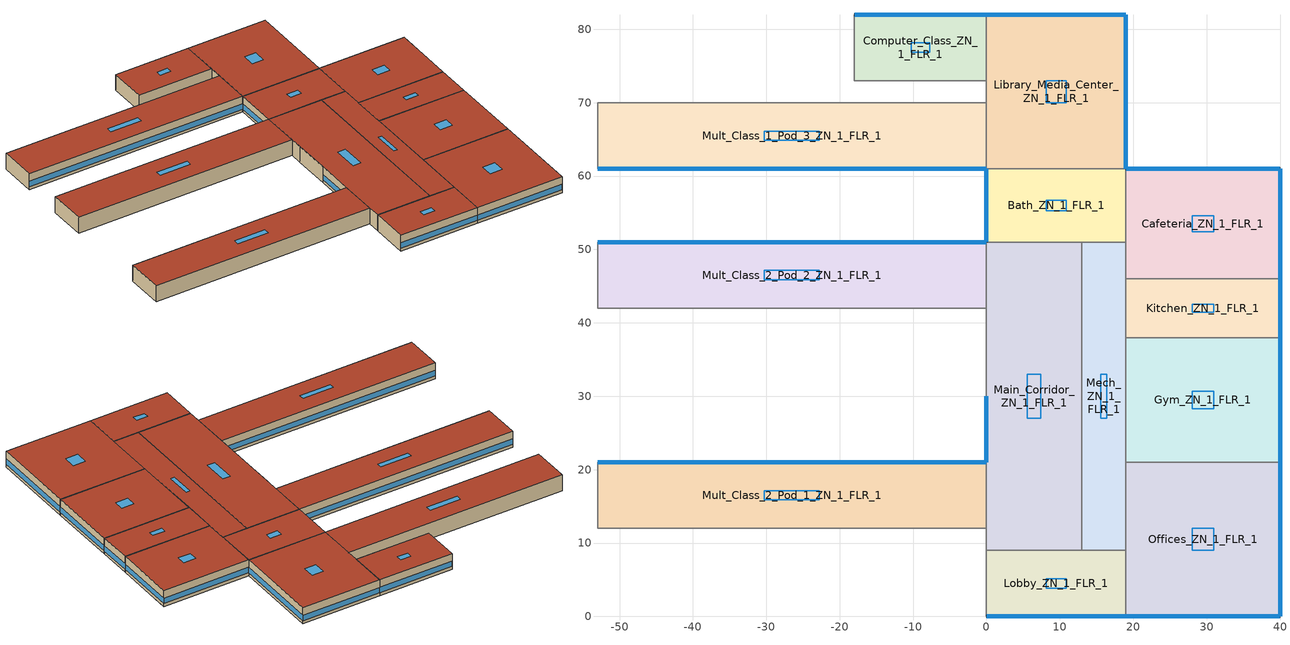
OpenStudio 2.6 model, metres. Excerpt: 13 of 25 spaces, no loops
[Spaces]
Library_Media_Center_ZN_1_FLR_1
 floor ground: 19,82 19,61 0,61 0,82 z0
 wall outside: 19,61 19,82 0,82 z0:4
 wall to Computer_Class_ZN_1_FLR_1: 0,82 0,73 z0:4
 wall to Bath_ZN_1_FLR_1: 0,61 19,61 z0:4
 wall to Mult_Class_1_Pod_3_ZN_1_FLR_1: 0,70 0,61 z0:4
 wall to Corridor_Pod_3_ZN_1_FLR_1: 0,73 0,70 z0:4
 window: 19,61.03 19,81.97 / 18.97,82 0.03,82 z0.76:2.1
 roof outside: 19,61 19,82 0,82 0,61 z4
 skylight: 10.84,70.02 10.84,72.98 8.16,72.98 8.16,70.02 z4
Main_Corridor_ZN_1_FLR_1
 floor ground: 13,51 13,9 0,9 0,51 z0
 wall outside: 0,30 0,21 z0:4
 wall to Lobby_ZN_1_FLR_1: 0,9 13,9 z0:4
 wall to Mult_Class_2_Pod_2_ZN_1_FLR_1: 0,51 0,42 z0:4
 wall to Mult_Class_2_Pod_1_ZN_1_FLR_1: 0,21 0,12 z0:4
 wall to Corridor_Pod_1_ZN_1_FLR_1: 0,12 0,9 z0:4
 wall to Bath_ZN_1_FLR_1: 13,51 0,51 z0:4
 wall to Mech_ZN_1_FLR_1: 13,9 13,51 z0:4
 wall to Corridor_Pod_2_ZN_1_FLR_1: 0,42 0,39 z0:4
 wall to Mult_Class_1_Pod_2_ZN_1_FLR_1: 0,39 0,30 z0:4
 window: 0,29.97 0,21.03 z0.76:2.1
 roof outside: 13,9 13,51 0,51 0,9 z4
 skylight: 7.42,27.03 7.42,32.97 5.58,32.97 5.58,27.03 z4
Kitchen_ZN_1_FLR_1
 floor ground: 40,46 40,38 19,38 19,46 z0
 wall outside: 40,38 40,46 z0:4
 wall to Mech_ZN_1_FLR_1: 19,46 19,38 z0:4
 wall to Cafeteria_ZN_1_FLR_1: 40,46 19,46 z0:4
 wall to Gym_ZN_1_FLR_1: 19,38 40,38 z0:4
 window: 40,38.03 40,45.97 z0.76:2.1
 roof outside: 40,38 40,46 19,46 19,38 z4
 skylight: 30.98,41.43 30.98,42.57 28.02,42.57 28.02,41.43 z4
Computer_Class_ZN_1_FLR_1
 floor ground: 0,82 0,73 -18,73 -18,82 z0
 wall outside: 0,82 -18,82 z0:4
 wall to Corridor_Pod_3_ZN_1_FLR_1: -18,73 0,73 z0:4
 wall to Mult_Class_2_Pod_3_ZN_1_FLR_1: -18,82 -18,73 z0:4
 window: -0.03,82 -17.97,82 z0.76:2.1
 roof outside: 0,73 0,82 -18,82 -18,73 z4
 skylight: -7.73,76.86 -7.73,78.14 -10.27,78.14 -10.27,76.86 z4
Mech_ZN_1_FLR_1
 floor ground: 19,51 19,9 13,9 13,51 z0
 wall to Lobby_ZN_1_FLR_1: 13,9 19,9 z0:4
 wall to Offices_ZN_1_FLR_1: 19,9 19,21 z0:4
 wall to Gym_ZN_1_FLR_1: 19,21 19,38 z0:4
 wall to Bath_ZN_1_FLR_1: 19,51 13,51 z0:4
 wall to Cafeteria_ZN_1_FLR_1: 19,46 19,51 z0:4
 roof outside: 19,9 19,51 13,51 13,9 z4
 skylight: 16.42,27.03 16.42,32.97 15.58,32.97 15.58,27.03 z4
Cafeteria_ZN_1_FLR_1
 floor ground: 40,61 40,46 19,46 19,61 z0
 wall outside: 40,46 40,61 19,61 z0:4
 wall to Bath_ZN_1_FLR_1: 19,61 19,51 z0:4
 window: 40,46.03 40,60.97 / 39.97,61 19.03,61 z0.76:2.1
 roof outside: 40,46 40,61 19,61 19,46 z4
 skylight: 30.98,52.44 30.98,54.56 28.02,54.56 28.02,52.44 z4
Mult_Class_2_Pod_2_ZN_1_FLR_1
 floor ground: 0,51 0,42 -53,42 -53,51 z0
 wall outside: 0,51 -53,51 z0:4
 wall to Corner_Class_2_Pod_2_ZN_1_FLR_1: -53,51 -53,42 z0:4
 wall to Corridor_Pod_2_ZN_1_FLR_1: -53,42 0,42 z0:4
 window: -0.03,51 -52.97,51 z0.76:2.1
 roof outside: 0,42 0,51 -53,51 -53,42 z4
 skylight: -22.75,45.86 -22.75,47.14 -30.25,47.14 -30.25,45.86 z4
Bath_ZN_1_FLR_1
 floor ground: 19,61 19,51 0,51 0,61 z0
 wall outside: 0,61 0,51 z0:4
 window: 0,60.97 0,51.03 z0.76:2.1
 roof outside: 19,51 19,61 0,61 0,51 z4
 skylight: 10.84,55.29 10.84,56.71 8.16,56.71 8.16,55.29 z4
Gym_ZN_1_FLR_1
 floor ground: 40,38 40,21 19,21 19,38 z0
 wall outside: 40,21 40,38 z0:4
 wall to Offices_ZN_1_FLR_1: 19,21 40,21 z0:4
 window: 40,21.03 40,37.97 z0.76:2.1
 roof outside: 40,21 40,38 19,38 19,21 z4
 skylight: 30.98,28.3 30.98,30.7 28.02,30.7 28.02,28.3 z4
Lobby_ZN_1_FLR_1
 floor ground: 19,9 19,0 0,0 0,9 z0
 wall outside: 0,0 19,0 z0:4
 wall to Mult_Class_1_Pod_1_ZN_1_FLR_1: 0,9 0,0 z0:4
 wall to Offices_ZN_1_FLR_1: 19,0 19,9 z0:4
 window: 0.03,0 18.97,0 z0.76:2.1
 roof outside: 19,0 19,9 0,9 0,0 z4
 skylight: 10.84,3.86 10.84,5.14 8.16,5.14 8.16,3.86 z4
Mult_Class_2_Pod_1_ZN_1_FLR_1
 floor ground: 0,21 0,12 -53,12 -53,21 z0
 wall outside: 0,21 -53,21 z0:4
 wall to Corner_Class_2_Pod_1_ZN_1_FLR_1: -53,21 -53,12 z0:4
 wall to Corridor_Pod_1_ZN_1_FLR_1: -53,12 0,12 z0:4
 window: -0.03,21 -52.97,21 z0.76:2.1
 roof outside: 0,12 0,21 -53,21 -53,12 z4
 skylight: -22.75,15.86 -22.75,17.14 -30.25,17.14 -30.25,15.86 z4
Offices_ZN_1_FLR_1
 floor ground: 40,21 40,0 19,0 19,21 z0
 wall outside: 19,0 40,0 40,21 z0:4
 window: 19.03,0 39.97,0 / 40,0.03 40,20.97 z0.76:2.1
 roof outside: 40,0 40,21 19,21 19,0 z4
 skylight: 30.98,9.02 30.98,11.98 28.02,11.98 28.02,9.02 z4
Mult_Class_1_Pod_3_ZN_1_FLR_1
 floor ground: 0,70 0,61 -53,61 -53,70 z0
 wall outside: -53,61 0,61 z0:4
 wall to Corridor_Pod_3_ZN_1_FLR_1: 0,70 -53,70 z0:4
 wall to Corner_Class_1_Pod_3_ZN_1_FLR_1: -53,70 -53,61 z0:4
 window: -52.97,61 -0.03,61 z0.76:2.1
 roof outside: 0,61 0,70 -53,70 -53,61 z4
 skylight: -22.75,64.86 -22.75,66.14 -30.25,66.14 -30.25,64.86 z4
[Schedule:Ruleset]
Name | Default Day Schedule
NECB-C-Occupancy-NECB-C-Lighting-0.5-0.0-0.67-Light Ruleset | NECB-C-Occupancy-NECB-C-Lighting-0.5-0.0-0.67-Light Default
NECB-B-Occupancy-NECB-B-Lighting-0.0-0.0-0.67-Light Ruleset | NECB-B-Occupancy-NECB-B-Lighting-0.0-0.0-0.67-Light Default
NECB-B-Electric-Equipment | NECB-B-Electric-Equipment Default
NECB-C-Lighting | NECB-C-Lighting Default
NECB-A-Occupancy | NECB-A-Occupancy Default
NECB-A-Occupancy-NECB-A-Lighting-0.3-0.1-0.67-Light Ruleset | NECB-A-Occupancy-NECB-A-Lighting-0.3-0.1-0.67-Light Default
NECB-A-Electric-Equipment | NECB-A-Electric-Equipment Default
[Schedule:Day]
Clothing Schedule Summer Clothes: 24, 0, 0.5
NECB-D-Occupancy Default|Wkdy Day: 8, 0, 0, 9, 0, 0.1, 12, 0, 0.9, 16, 0, 0.8, 17, 0, 0.5, 18, 0, 0.2, 19, 0, 0.1, 22, 0, 0.3, 23, 0, 0.1, 24, 0, 0
NECB-D-Occupancy Sat Day; NECB-D-Occupancy Sun|Hol Day; NECB-A-Occupancy Sat Day; NECB-A-Occupancy Sun|Hol Day: 24, 0, 0
NECB-D-Occupancy-NECB-D-Lighting-0.5-0.0-0.67-Default|Wkdy-Light Day: 8, 0, 0.03325, 9, 0, 0.1995, 16, 0, 0.9, 17, 0, 0.7, 19, 0, 0.3325, 22, 0, 0.4655, 23, 0, 0.1995, 24, 0, 0.03325
NECB-D-Occupancy-NECB-D-Lighting-0.5-0.0-0.67-Sat-Light Day; NECB-D-Occupancy-NECB-D-Lighting-0.5-0.0-0.67-Sun|Hol-Light Day: 24, 0, 0.03325
NECB-D-Electric-Equipment Default|Wkdy Day; NECB-D-Lighting Default|Wkdy Day: 8, 0, 0.05, 9, 0, 0.3, 16, 0, 0.9, 17, 0, 0.7, 19, 0, 0.5, 22, 0, 0.7, 23, 0, 0.3, 24, 0, 0.05
NECB-D-Electric-Equipment Sat Day; NECB-D-Electric-Equipment Sun|Hol Day; NECB-D-Lighting Sat Day; NECB-D-Lighting Sun|Hol Day: 24, 0, 0.05
NECB-D-Thermostat Setpoint-Heating Default|Wkdy Day: 7, 0, 18, 8, 0, 20, 23, 0, 22, 24, 0, 18
NECB-D-Thermostat Setpoint-Heating Sat Day; NECB-D-Thermostat Setpoint-Heating Sun|Hol Day; NECB-A-Thermostat Setpoint-Heating Sat Day; NECB-A-Thermostat Setpoint-Heating Sun|Hol Day: 24, 0, 18
NECB-D-Thermostat Setpoint-Cooling Default|Wkdy Day: 7, 0, 35, 23, 0, 24, 24, 0, 35
NECB-D-Thermostat Setpoint-Cooling Sat Day; NECB-D-Thermostat Setpoint-Cooling Sun|Hol Day; NECB-A-Thermostat Setpoint-Cooling Sat Day; NECB-A-Thermostat Setpoint-Cooling Sun|Hol Day: 24, 0, 35
NECB-C-Occupancy Default|Wkdy Day: 8, 0, 0, 9, 0, 0.1, 10, 0, 0.2, 12, 0, 0.5, 16, 0, 0.7, 17, 0, 0.8, 18, 0, 0.7, 19, 0, 0.5, 21, 0, 0.3, 24, 0, 0
NECB-C-Occupancy Sat Day: 8, 0, 0, 9, 0, 0.1, 10, 0, 0.2, 11, 0, 0.5, 12, 0, 0.6, 13, 0, 0.8, 16, 0, 0.9, 17, 0, 0.8, 18, 0, 0.7, 19, 0, 0.5, 21, 0, 0.2, 24, 0, 0
NECB-C-Occupancy Sun|Hol Day: 8, 0, 0, 9, 0, 0.1, 10, 0, 0.2, 11, 0, 0.5, 12, 0, 0.6, 13, 0, 0.8, 16, 0, 0.9, 17, 0, 0.8, 18, 0, 0.7, 19, 0, 0.5, 24, 0, 0
NECB-C-Occupancy-NECB-C-Lighting-0.5-0.0-0.67-Light Default; NECB-C-Occupancy-NECB-C-Lighting-0.5-0.0-0.67-Default|Wkdy-Light Day; NECB-C-Occupancy-NECB-C-Lighting-0.5-0.0-0.67-Sat-Light Day: 8, 0, 0.03325, 9, 0, 0.3325, 10, 0, 0.5985, 19, 0, 0.9, 20, 0, 0.399, 21, 0, 0.3325, 24, 0, 0.03325
NECB-C-Occupancy-NECB-C-Lighting-0.5-0.0-0.67-Sun|Hol-Light Day: 8, 0, 0.03325, 9, 0, 0.3325, 10, 0, 0.5985, 19, 0, 0.9, 24, 0, 0.03325
NECB-C-Electric-Equipment Default|Wkdy Day; NECB-C-Electric-Equipment Sat Day; NECB-C-Occupancy-NECB-C-Lighting-0.0-0.0-0.67-Default|Wkdy-Light Day; NECB-C-Occupancy-NECB-C-Lighting-0.0-0.0-0.67-Sat-Light Day; NECB-C-Lighting Default; NECB-C-Lighting Default|Wkdy Day; NECB-C-Lighting Sat Day: 8, 0, 0.05, 9, 0, 0.5, 19, 0, 0.9, 20, 0, 0.6, 21, 0, 0.5, 24, 0, 0.05
NECB-C-Electric-Equipment Sun|Hol Day; NECB-C-Occupancy-NECB-C-Lighting-0.0-0.0-0.67-Sun|Hol-Light Day; NECB-C-Lighting Sun|Hol Day: 8, 0, 0.05, 9, 0, 0.5, 19, 0, 0.9, 24, 0, 0.05
NECB-C-Thermostat Setpoint-Heating Default|Wkdy Day; NECB-C-Thermostat Setpoint-Heating Sat Day: 7, 0, 18, 8, 0, 20, 21, 0, 22, 24, 0, 18
NECB-C-Thermostat Setpoint-Heating Sun|Hol Day: 9, 0, 18, 10, 0, 20, 19, 0, 22, 24, 0, 18
NECB-C-Thermostat Setpoint-Cooling Default|Wkdy Day; NECB-C-Thermostat Setpoint-Cooling Sat Day: 7, 0, 35, 21, 0, 24, 24, 0, 35
NECB-C-Thermostat Setpoint-Cooling Sun|Hol Day: 7, 0, 35, 19, 0, 24, 24, 0, 35
NECB-B-Occupancy Default|Wkdy Day: 1, 0, 0.3, 2, 0, 0.1, 9, 0, 0, 10, 0, 0.1, 11, 0, 0.2, 12, 0, 0.5, 13, 0, 0.9, 14, 0, 0.8, 15, 0, 0.5, 17, 0, 0.2, 18, 0, 0.3, 19, 0, 0.6, 22, 0, 0.9, 23, 0, 0.6, 24, 0, 0.4
NECB-B-Occupancy Sat Day: 1, 0, 0.5, 2, 0, 0.3, 9, 0, 0, 10, 0, 0.1, 11, 0, 0.2, 12, 0, 0.5, 13, 0, 0.9, 14, 0, 0.8, 15, 0, 0.5, 17, 0, 0.2, 18, 0, 0.3, 19, 0, 0.6, 22, 0, 0.9, 24, 0, 0.6
NECB-B-Occupancy Sun|Hol Day: 1, 0, 0.1, 2, 0, 0.3, 10, 0, 0, 11, 0, 0.1, 12, 0, 0.4, 14, 0, 0.5, 15, 0, 0.4, 18, 0, 0.2, 19, 0, 0.5, 21, 0, 0.7, 22, 0, 0.5, 23, 0, 0.3, 24, 0, 0.1
NECB-B-Occupancy-NECB-B-Lighting-0.0-0.0-0.67-Light Default; NECB-B-Occupancy-NECB-B-Lighting-0.0-0.0-0.67-Default|Wkdy-Light Day; NECB-B-Occupancy-NECB-B-Lighting-0.0-0.0-0.67-Sat-Light Day; NECB-B-Electric-Equipment Default; NECB-B-Electric-Equipment Default|Wkdy Day; NECB-B-Electric-Equipment Sat Day: 1, 0, 0.9, 2, 0, 0.5, 9, 0, 0.1, 10, 0, 0.5, 11, 0, 0.7, 24, 0, 0.9
NECB-B-Occupancy-NECB-B-Lighting-0.0-0.0-0.67-Sun|Hol-Light Day; NECB-B-Electric-Equipment Sun|Hol Day: 2, 0, 0.5, 10, 0, 0.1, 11, 0, 0.5, 23, 0, 0.9, 24, 0, 0.5
NECB-B-Thermostat Setpoint-Heating Default|Wkdy Day; NECB-B-Thermostat Setpoint-Heating Sat Day: 2, 0, 22, 8, 0, 18, 9, 0, 20, 24, 0, 22
NECB-B-Thermostat Setpoint-Heating Sun|Hol Day: 1, 0, 18, 2, 0, 22, 9, 0, 18, 10, 0, 20, 23, 0, 22, 24, 0, 18
NECB-B-Thermostat Setpoint-Cooling Default|Wkdy Day; NECB-B-Thermostat Setpoint-Cooling Sat Day: 1, 0, 24, 8, 0, 35, 24, 0, 24
NECB-B-Thermostat Setpoint-Cooling Sun|Hol Day: 9, 0, 35, 23, 0, 24, 24, 0, 35
NECB-A-Occupancy Default; NECB-A-Occupancy Default|Wkdy Day: 7, 0, 0, 8, 0, 0.1, 9, 0, 0.7, 12, 0, 0.9, 14, 0, 0.5, 17, 0, 0.9, 18, 0, 0.7, 19, 0, 0.3, 23, 0, 0.1, 24, 0, 0
NECB-A-Occupancy-NECB-A-Lighting-0.3-0.1-0.67-Light Default; NECB-A-Occupancy-NECB-A-Lighting-0.3-0.1-0.67-Default|Wkdy-Light Day: 7, 0, 0.03495, 8, 0, 0.2097, 9, 0, 0.8, 17, 0, 0.9, 18, 0, 0.8, 19, 0, 0.5, 21, 0, 0.2097, 23, 0, 0.0699, 24, 0, 0.03495
NECB-A-Occupancy-NECB-A-Lighting-0.3-0.1-0.67-Sat-Light Day; NECB-A-Occupancy-NECB-A-Lighting-0.3-0.1-0.67-Sun|Hol-Light Day: 24, 0, 0.03495
NECB-A-Electric-Equipment Default; NECB-A-Electric-Equipment Default|Wkdy Day: 7, 0, 0.2, 8, 0, 0.3, 9, 0, 0.8, 18, 0, 0.9, 19, 0, 0.5, 21, 0, 0.3, 24, 0, 0.2
NECB-A-Electric-Equipment Sat Day; NECB-A-Electric-Equipment Sun|Hol Day: 24, 0, 0.2
NECB-A-Thermostat Setpoint-Heating Default|Wkdy Day: 6, 0, 18, 7, 0, 20, 21, 0, 22, 24, 0, 18
NECB-A-Thermostat Setpoint-Cooling Default|Wkdy Day: 6, 0, 35, 21, 0, 24, 24, 0, 35
[Schedule:Rule] Date Specification Type=DateRange; Start Month=1; Start Day=1; End Month=12; End Day=31
Name | Schedule Ruleset | Rule Order | Day Schedule | Apply Monday | Apply Tuesday | Apply Wednesday | Apply Thursday | Apply Friday | Apply Saturday | Apply Sunday
Schedule Rule 20 | NECB-C-Occupancy-NECB-C-Lighting-0.5-0.0-0.67-Light Ruleset | 2 | NECB-C-Occupancy-NECB-C-Lighting-0.5-0.0-0.67-Default|Wkdy-Light Day | Yes | Yes | Yes | Yes | Yes
Schedule Rule 21 | NECB-C-Occupancy-NECB-C-Lighting-0.5-0.0-0.67-Light Ruleset | 1 | NECB-C-Occupancy-NECB-C-Lighting-0.5-0.0-0.67-Sat-Light Day |  |  |  |  |  | Yes
Schedule Rule 22 | NECB-C-Occupancy-NECB-C-Lighting-0.5-0.0-0.67-Light Ruleset | 0 | NECB-C-Occupancy-NECB-C-Lighting-0.5-0.0-0.67-Sun|Hol-Light Day |  |  |  |  |  |  | Yes
Schedule Rule 38 | NECB-B-Occupancy-NECB-B-Lighting-0.0-0.0-0.67-Light Ruleset | 2 | NECB-B-Occupancy-NECB-B-Lighting-0.0-0.0-0.67-Default|Wkdy-Light Day | Yes | Yes | Yes | Yes | Yes
Schedule Rule 39 | NECB-B-Occupancy-NECB-B-Lighting-0.0-0.0-0.67-Light Ruleset | 1 | NECB-B-Occupancy-NECB-B-Lighting-0.0-0.0-0.67-Sat-Light Day |  |  |  |  |  | Yes
Schedule Rule 40 | NECB-B-Occupancy-NECB-B-Lighting-0.0-0.0-0.67-Light Ruleset | 0 | NECB-B-Occupancy-NECB-B-Lighting-0.0-0.0-0.67-Sun|Hol-Light Day |  |  |  |  |  |  | Yes
Schedule Rule 41 | NECB-B-Electric-Equipment | 2 | NECB-B-Electric-Equipment Default|Wkdy Day | Yes | Yes | Yes | Yes | Yes
Schedule Rule 42 | NECB-B-Electric-Equipment | 1 | NECB-B-Electric-Equipment Sat Day |  |  |  |  |  | Yes
Schedule Rule 43 | NECB-B-Electric-Equipment | 0 | NECB-B-Electric-Equipment Sun|Hol Day |  |  |  |  |  |  | Yes
Schedule Rule 53 | NECB-C-Lighting | 2 | NECB-C-Lighting Default|Wkdy Day | Yes | Yes | Yes | Yes | Yes
Schedule Rule 54 | NECB-C-Lighting | 1 | NECB-C-Lighting Sat Day |  |  |  |  |  | Yes
Schedule Rule 55 | NECB-C-Lighting | 0 | NECB-C-Lighting Sun|Hol Day |  |  |  |  |  |  | Yes
Schedule Rule 56 | NECB-A-Occupancy | 2 | NECB-A-Occupancy Default|Wkdy Day | Yes | Yes | Yes | Yes | Yes
Schedule Rule 57 | NECB-A-Occupancy | 1 | NECB-A-Occupancy Sat Day |  |  |  |  |  | Yes
Schedule Rule 58 | NECB-A-Occupancy | 0 | NECB-A-Occupancy Sun|Hol Day |  |  |  |  |  |  | Yes
Schedule Rule 59 | NECB-A-Occupancy-NECB-A-Lighting-0.3-0.1-0.67-Light Ruleset | 2 | NECB-A-Occupancy-NECB-A-Lighting-0.3-0.1-0.67-Default|Wkdy-Light Day | Yes | Yes | Yes | Yes | Yes
Schedule Rule 60 | NECB-A-Occupancy-NECB-A-Lighting-0.3-0.1-0.67-Light Ruleset | 1 | NECB-A-Occupancy-NECB-A-Lighting-0.3-0.1-0.67-Sat-Light Day |  |  |  |  |  | Yes
Schedule Rule 61 | NECB-A-Occupancy-NECB-A-Lighting-0.3-0.1-0.67-Light Ruleset | 0 | NECB-A-Occupancy-NECB-A-Lighting-0.3-0.1-0.67-Sun|Hol-Light Day |  |  |  |  |  |  | Yes
Schedule Rule 62 | NECB-A-Electric-Equipment | 2 | NECB-A-Electric-Equipment Default|Wkdy Day | Yes | Yes | Yes | Yes | Yes
Schedule Rule 63 | NECB-A-Electric-Equipment | 1 | NECB-A-Electric-Equipment Sat Day |  |  |  |  |  | Yes
Schedule Rule 64 | NECB-A-Electric-Equipment | 0 | NECB-A-Electric-Equipment Sun|Hol Day |  |  |  |  |  |  | Yes
